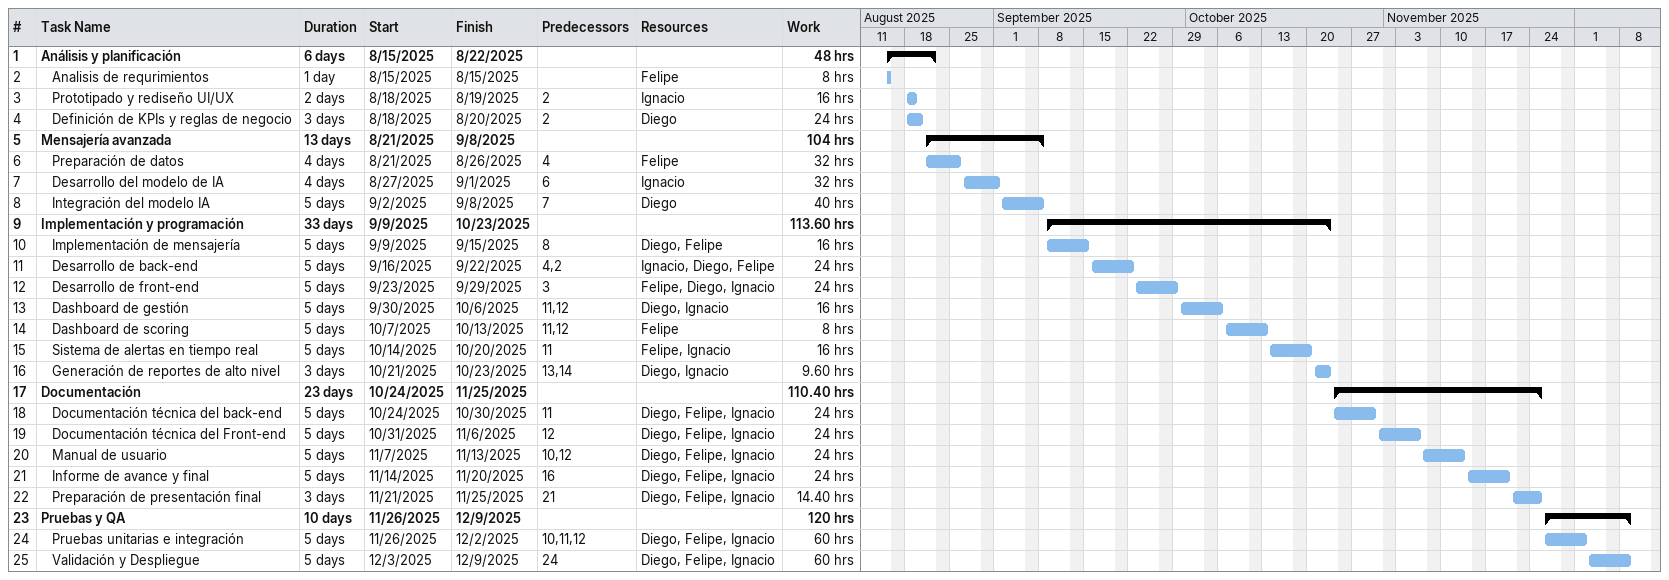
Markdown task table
| ID | Level | Task | Duration | Start | Finish | Predecessors | Resources | Work (h) |
|---|---|---|---|---|---|---|---|---|
| 1 | 1 | **Análisis y planificación** | 6d | 2025-08-15 | 2025-08-22 |  |  | 48 |
| 2 | 2 | Analisis de requrimientos | 1d | 2025-08-15 | 2025-08-15 |  | Felipe | 8 |
| 3 | 2 | Prototipado y rediseño UI/UX | 2d | 2025-08-18 | 2025-08-19 | 2 | Ignacio | 16 |
| 4 | 2 | Definición de KPIs y reglas de negocio | 3d | 2025-08-18 | 2025-08-20 | 2 | Diego | 24 |
| 5 | 1 | **Mensajería avanzada** | 13d | 2025-08-21 | 2025-09-08 |  |  | 104 |
| 6 | 2 | Preparación de datos | 4d | 2025-08-21 | 2025-08-26 | 4 | Felipe | 32 |
| 7 | 2 | Desarrollo del modelo de IA | 4d | 2025-08-27 | 2025-09-01 | 6 | Ignacio | 32 |
| 8 | 2 | Integración del modelo IA | 5d | 2025-09-02 | 2025-09-08 | 7 | Diego | 40 |
| 9 | 1 | **Implementación y programación** | 33d | 2025-09-09 | 2025-10-23 |  |  | 113.60 |
| 10 | 2 | Implementación de mensajería | 5d | 2025-09-09 | 2025-09-15 | 8 | Diego, Felipe | 16 |
| 11 | 2 | Desarrollo de back-end | 5d | 2025-09-16 | 2025-09-22 | 4, 2 | Ignacio, Diego, Felipe | 24 |
| 12 | 2 | Desarrollo de front-end | 5d | 2025-09-23 | 2025-09-29 | 3 | Felipe, Diego, Ignacio | 24 |
| 13 | 2 | Dashboard de gestión | 5d | 2025-09-30 | 2025-10-06 | 11, 12 | Diego, Ignacio | 16 |
| 14 | 2 | Dashboard de scoring | 5d | 2025-10-07 | 2025-10-13 | 11, 12 | Felipe | 8 |
| 15 | 2 | Sistema de alertas en tiempo real | 5d | 2025-10-14 | 2025-10-20 | 11 | Felipe, Ignacio | 16 |
| 16 | 2 | Generación de reportes de alto nivel | 3d | 2025-10-21 | 2025-10-23 | 13, 14 | Diego, Ignacio | 9.60 |
| 17 | 1 | **Documentación** | 23d | 2025-10-24 | 2025-11-25 |  |  | 110.40 |
| 18 | 2 | Documentación técnica del back-end | 5d | 2025-10-24 | 2025-10-30 | 11 | Diego, Felipe, Ignacio | 24 |
| 19 | 2 | Documentación técnica del Front-end | 5d | 2025-10-31 | 2025-11-06 | 12 | Diego, Felipe, Ignacio | 24 |
| 20 | 2 | Manual de usuario | 5d | 2025-11-07 | 2025-11-13 | 10, 12 | Diego, Felipe, Ignacio | 24 |
| 21 | 2 | Informe de avance y final | 5d | 2025-11-14 | 2025-11-20 | 16 | Diego, Felipe, Ignacio | 24 |
| 22 | 2 | Preparación de presentación final | 3d | 2025-11-21 | 2025-11-25 | 21 | Diego, Felipe, Ignacio | 14.40 |
| 23 | 1 | **Pruebas y QA** | 10d | 2025-11-26 | 2025-12-09 |  |  | 120 |
| 24 | 2 | Pruebas unitarias e integración | 5d | 2025-11-26 | 2025-12-02 | 10, 11, 12 | Diego, Felipe, Ignacio | 60 |
| 25 | 2 | Validación y Despliegue | 5d | 2025-12-03 | 2025-12-09 | 24 | Diego, Felipe, Ignacio | 60 |
